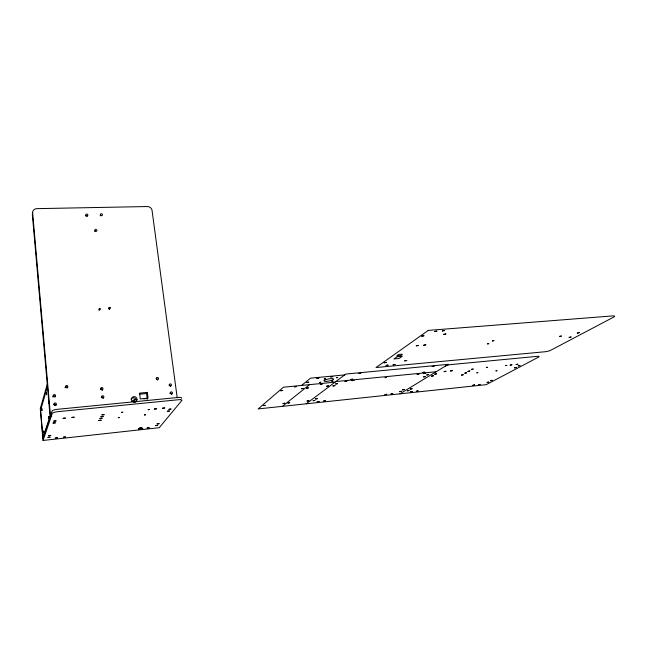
<?xml version="1.0" encoding="UTF-8"?>
<svg xmlns="http://www.w3.org/2000/svg" width="647" height="647" viewBox="0 0 647 647"><rect width="100%" height="100%" fill="white"/><g stroke="black" fill="none" stroke-linecap="round" stroke-linejoin="round"><path stroke-width="0.97" d="M48.46 401.213L48.606 403.582L48.493 401.229M139.865 428.735L141.248 428.435L141.183 427.893L139.922 428.023L139.606 429.001L141.628 428.67L139.647 428.937L141.208 428.403M47.263 384.229L40.284 408.589L43.034 440.453L159.251 427.699L181.856 400.461A5.014 1.084 -8.6 0 0 181.823 399.975L180.4 399.66M40.462 410.691L47.466 386.518M42.791 438.31L50.474 415.528L32.633 212.774A4.658 4.011 10.8 0 1 36.903 208.641L147.306 206.547A4.335 3.777 22.3 0 1 152.037 210.315L177.205 397.8M42.856 438.31L52.084 410.958A5.402 1.173 -7 0 1 52.787 410.376L54.979 409.672A4.472 0.979 -7 0 1 57.187 409.333L178.24 397.452A4.149 0.906 -8.6 0 1 180.092 397.387L181.508 397.711A5.006 1.1 -8.6 0 1 181.548 398.196M43.034 440.453L52.294 413.352A5.402 1.165 -7 0 1 52.997 412.77L55.197 412.074A4.48 0.962 -7 0 1 57.405 411.727L178.548 399.725A4.149 0.898 -8.7 0 1 180.4 399.66M384.933 394.605L386.793 394.241L384.949 394.638M41.926 410.602L41.756 408.427L41.893 410.602M472.795 385.305L474.583 384.908M474.583 384.957L472.852 385.353M478.432 384.706L480.22 384.342L478.457 384.747M43.834 433.045L43.705 430.862L43.802 433.037M119.509 417.55L118.175 417.695L119.549 417.501M492.173 380.299L490.377 380.687L492.181 380.331M319.683 382.458L320.936 382.256L319.691 382.498M331.879 381.269L333.116 381.026L331.927 381.326M336.553 377.719L337.823 377.516L336.586 377.767M133.217 401.116L134.058 399.797L137.01 399.506M147.273 399.336L146.562 393.554L147.346 392.381L139.558 393.125L140.262 398.956L148.066 398.196L147.346 392.381M476.831 372.769L477.971 372.559L476.888 372.826M487.442 367.278L486.301 367.528L487.434 367.221M139.801 428.185L141.183 427.893M386.186 377.484L385.005 377.711L386.194 377.427M495.966 370.852L497.098 370.634L496.014 370.901M505.687 365.579L506.844 365.353M506.811 365.385L505.719 365.628M301.583 385.434L310.487 378.171L344.705 374.904M282.415 406.34L309.549 384.65M139.914 428.071C141.774 428.549 140.31 427.093 139.987 428.573M306.193 403.809L345.83 374.055L448.29 364.318L399.927 393.837M98.676 309.897L99.662 310.22M51.744 416.474L50.102 416.636L32.366 214.675A4.634 4.003 10.6 0 1 32.714 212.814M335.057 382.142L283.459 387.213L258.145 408.92L486.221 384.658L538.441 357.176A4.303 0.809 -13.2 0 0 539.097 356.683L538.708 356.319A3.567 0.671 -13.2 0 0 537.536 356.319L450.66 364.601A3.656 0.744 -12.3 0 0 448.905 364.876L446.648 365.515A4.416 0.89 -12.3 0 0 445.403 366.081M143.901 398.843L146.853 398.552M131.996 401.237L134.002 401.035M335.825 381.568L436.127 371.742M139.768 394.201L146.562 393.554M108.639 307.81L110.58 307.689M109.003 309.234L109.658 309.622M141.062 428.047L141.127 428.597M140.609 427.877L140.682 428.427M140.375 428.201L140.439 428.751M134.058 399.797L134.374 402.45M40.607 410.174L42.945 437.857M101.28 397.226A1.189 1.14 2.4 0 1 103.269 398.228M100.576 388.936A1.181 1.132 4 0 1 102.25 390.456M85.711 216.017A1.076 0.938 15.4 0 1 87.232 216.422M100.107 215.791A1.068 0.93 17 0 1 101.466 215.783M94.745 231.302A1.076 0.946 15.9 0 1 95.821 231.319M169.846 393.206A1.14 1.1 30.3 0 1 171.601 394.395M169.15 385.119A1.132 1.092 29.1 0 1 170.517 386.574M156.21 378.665A1.14 1.092 24 0 1 157.609 380.137M131.001 399.248A2.79 2.701 13.6 0 1 134.988 398.237A2.79 2.701 13.6 0 1 135.676 402.208M52.771 396.983A1.229 1.157 -6.8 0 1 53.968 395.786A1.229 1.157 -6.8 0 1 55.221 396.894M53.669 404.739A1.229 1.165 -8.6 0 1 55.965 405.402M65.015 387.747A1.213 1.14 -3 0 1 66.317 386.712A1.213 1.14 -3 0 1 67.434 387.917M426.753 374.993L428.735 374.597L426.769 374.969M46.422 392.705L46.608 394.654L46.422 392.705M48.493 416.433L48.687 418.415L48.493 416.433M301.381 388.734L303.459 388.37L301.389 388.71M399.717 391.637L401.577 391.273L399.741 391.597M492.464 340.945L493.879 340.637L492.464 340.945M384.164 362.781L386.348 362.369L384.164 362.781M108.89 308.32C110.152 310.795 110.855 306.225 108.89 308.32M434.582 331.596L436.984 331.102L434.598 331.563M100.317 309.015C98.554 311.32 98.821 306.629 100.317 309.015M402.571 389.874L404.448 389.51L402.571 389.874M306.484 388.224L308.554 387.86L306.492 388.2M307.074 401.043L309.015 400.703L307.099 401.003M393.117 364.835L395.252 364.423L393.125 364.803M416.264 345.862L418.552 345.409L416.296 345.805M294.531 386.825L296.641 386.477L294.531 386.825M47.935 437.356L50.215 437.081L47.951 437.332M48.549 435.657L50.838 435.382L48.557 435.633M147.087 428.096L149.198 427.796L147.087 428.096M154.358 409.074L156.663 408.767L154.398 409.017M332.938 385.968L334.984 385.612L332.938 385.968M423.688 345.231L425.969 344.778L423.696 345.199M335.599 383.995L337.653 383.631L335.607 383.97M404.682 360.905L406.842 360.492L404.698 360.872M53.07 423.065L55.488 422.79L53.086 423.041M53.758 421.14L56.2 420.865L53.774 421.116M326.67 386.21L328.725 385.855L326.686 386.186M55.294 438.116L57.543 437.841L55.294 438.116M162.534 408.241L164.815 407.933L162.575 408.184M155.741 425.645L157.86 425.354L155.757 425.621M157.124 423.939L159.251 423.639L157.14 423.914M345.013 381.374L347.075 381.01L345.021 381.35M167.338 411.282L169.587 410.974L167.355 411.249M63.074 418.35L65.517 418.075L63.123 418.294M168.899 409.349L171.164 409.041L168.948 409.292M431.509 376.158L433.466 375.77L431.509 376.158M63.382 437.226L65.614 436.96L63.398 437.202M421.723 336.181L424.092 335.728L421.771 336.117M434.735 374.201L436.709 373.812L434.752 374.176M351.936 380.695L353.99 380.331L351.936 380.695M71.866 417.461L74.3 417.186L71.914 417.396M320.289 384.294L322.368 383.938L320.297 384.269M444.133 371.653L446.106 371.249L444.141 371.629M306.678 382.498L308.797 382.159L306.678 382.498M450.458 371.03L452.431 370.626L450.49 370.982M422.701 372.526L424.707 372.13L422.717 372.502M443.696 334.402L446.042 333.925L443.713 334.37M263.345 405.62L265.327 405.313L263.378 405.58M386.057 365.474L388.192 365.07L386.105 365.418M442.297 330.965L444.683 330.48L442.322 330.932M316.852 378.293L318.995 377.921L316.868 378.269M432.188 366.582L434.234 366.17L432.204 366.558M559.445 336.464L561.507 336.019L559.493 336.416M461.465 375.09L463.373 374.702L461.481 375.074M98.821 420.51L101.134 420.218L98.821 420.51M99.856 418.617L102.194 418.35L99.881 418.585M100.819 416.87L103.164 416.579L100.819 416.87M280.749 390.764L282.844 390.424L280.766 390.739M101.886 414.921L104.256 414.646L101.943 414.856M464.821 373.173L466.746 372.777L464.861 373.133M350.496 379.563L352.558 379.191L350.496 379.563M467.91 371.402L469.843 371.006L467.91 371.402M330.738 376.966L332.865 376.594L330.763 376.934M471.356 369.437L473.305 369.041L471.372 369.413M282.99 403.558L284.947 403.235L283.006 403.534M569.125 337.443L571.164 336.982L569.15 337.419M358.745 373.562L360.848 373.19L358.794 373.505M287.85 403.041L289.799 402.741L287.866 403.024M407.327 390.82L409.171 390.464L407.343 390.796M313.099 400.728L315.016 400.404L313.116 400.703M577.334 333.076L579.397 332.607L577.334 333.076M315.469 398.964L317.402 398.633L315.485 398.94M410.222 389.065L412.082 388.71L410.222 389.065M391.055 393.942L392.899 393.594L391.071 393.918M510.143 365.167L512.068 364.762L510.159 365.151M417.145 374.289L419.135 373.926L417.161 374.265M410.392 391.888L412.22 391.556L410.392 391.888M487.563 343.897L488.954 343.606L487.571 343.872M317.176 401.755L319.084 401.431L317.176 401.755M514.575 367.876L516.468 367.472L514.591 367.852M516.088 364.584L518.004 364.18L516.136 364.536M423.623 373.651L425.613 373.27L423.623 373.651M121.442 412.406L122.849 412.236L121.458 412.39M416.361 391.257L418.188 390.909L416.385 391.241M423.583 376.934L425.54 376.554L423.583 376.934M323.67 401.067L325.562 400.744L323.686 401.043M518.231 365.935L520.139 365.531L518.255 365.911M487.078 382.434L488.865 382.078L487.118 382.393M144.386 414.929L145.729 414.776L144.402 414.913M324.236 378.883L325.498 378.673L324.252 378.867M148.187 409.68L149.554 409.502L148.187 409.68M428.282 330.399L376.036 367.536L545.195 351.733A4.165 0.801 -13.4 0 0 550.807 350.229L613.696 317.087A4.707 0.962 -14.4 0 0 612.871 315.898L428.282 330.399M397.048 356.756L393.91 358.964L399.102 358.495L402.272 356.295L397.048 356.756M102 397.808A1.189 1.14 2.9 0 0 103.884 397.007A1.189 1.14 2.9 0 0 102.21 395.843A1.189 1.14 2.9 0 0 102 397.808M101.126 389.607A1.189 1.132 4.4 0 0 103.002 388.815A1.189 1.132 4.4 0 0 101.336 387.65A1.189 1.132 4.4 0 0 101.126 389.607M86.035 215.597A1.084 0.938 15.5 0 0 87.838 215.314A1.084 0.938 15.5 0 0 86.544 214.044A1.084 0.938 15.5 0 0 86.035 215.597M100.649 215.273A1.076 0.93 17.1 0 0 102.428 214.99A1.076 0.93 17.1 0 0 101.142 213.728A1.076 0.93 17.1 0 0 100.649 215.273M95.093 230.963A1.084 0.954 16 0 0 96.888 230.672A1.084 0.954 16 0 0 95.594 229.394A1.084 0.954 16 0 0 95.093 230.963M170.379 393.433A1.14 1.1 30.5 0 0 172.337 393.602A1.14 1.1 30.5 0 0 171.447 391.864A1.14 1.1 30.5 0 0 170.379 393.433M169.36 385.515A1.14 1.092 29.3 0 0 171.309 385.58A1.14 1.092 29.3 0 0 170.331 383.897A1.14 1.092 29.3 0 0 169.36 385.515M156.453 379.126A1.14 1.092 24.2 0 0 158.41 378.98A1.14 1.092 24.2 0 0 157.253 377.403A1.14 1.092 24.2 0 0 156.453 379.126M132.255 401.245A2.798 2.709 14.1 0 0 136.929 400.089A2.798 2.709 14.1 0 0 133.5 396.716A2.798 2.709 14.1 0 0 132.255 401.245M53.798 396.773A1.237 1.165 -6.5 0 0 55.618 395.697A1.237 1.165 -6.5 0 0 53.741 394.759A1.237 1.165 -6.5 0 0 53.798 396.773M54.623 405.2A1.237 1.165 -8.3 0 0 56.37 404.003A1.237 1.165 -8.3 0 0 54.429 403.178A1.237 1.165 -8.3 0 0 54.623 405.2M66.099 387.642A1.221 1.148 -2.7 0 0 67.878 386.574A1.221 1.148 -2.7 0 0 66.018 385.652A1.221 1.148 -2.7 0 0 66.099 387.642M326.331 381.358A4.941 1.059 -10.7 0 0 333.577 379.102A4.941 1.059 -10.7 0 0 326.242 379.506A4.941 1.059 -10.7 0 0 326.331 381.358M139.526 429.293A2.151 0.412 -8.4 0 0 142.704 428.476A2.151 0.412 -8.4 0 0 139.509 428.573A2.151 0.412 -8.4 0 0 139.526 429.293M139.469 429.171A2.151 0.412 -8.4 0 0 142.688 428.363A2.151 0.412 -8.4 0 0 139.534 428.435A2.151 0.412 -8.4 0 0 139.469 429.171M398.406 355.834A2.734 0.615 -11.8 0 0 402.329 354.483A2.734 0.615 -11.8 0 0 398.228 354.791A2.734 0.615 -11.8 0 0 398.406 355.834"/></g></svg>
